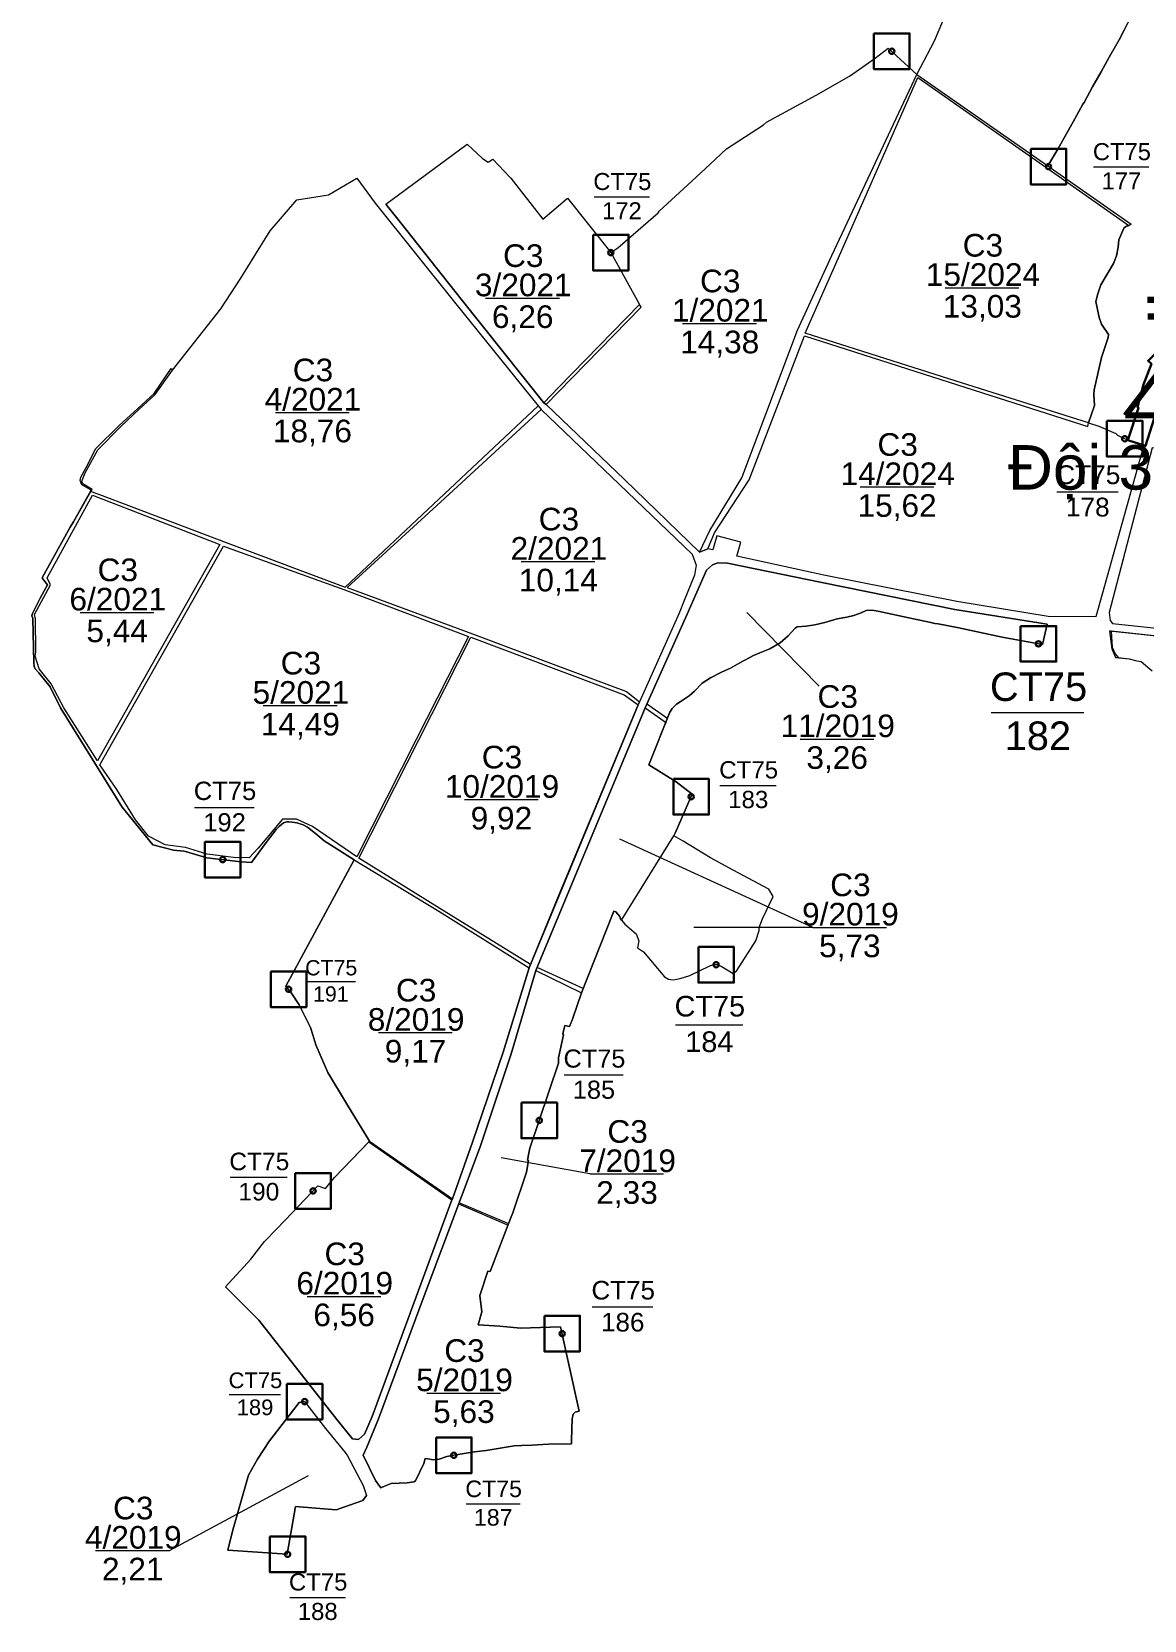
# Model space of a CAD drawing. Header units: metres. Extents: x 418260 to 422516, y 1531083 to 1534713.
# Drawn here: x 418260 to 419823, y 1531083 to 1533315 of the extents above; entities that cross this region are included whole.
import ezdxf
from ezdxf.enums import TextEntityAlignment as Align

# ---------------------------------------------------------------- set-up
doc = ezdxf.new("R2010")
doc.units = ezdxf.units.M
doc.header["$MEASUREMENT"] = 0
for name, color, linetype, lineweight in [('Level 21', 7, 'Continuous', 0), ('RanhTwo', 3, 'Continuous', 0), ('TruSo', 1, 'Continuous', 106)]:
    doc.layers.add(name, color=color, linetype=linetype, lineweight=lineweight)
doc.styles.add('Style-Arial', font='arial.ttf')

# ---------------------------------------------------------------- blocks, each defined once
blk = doc.blocks.new('*U0')
at = {"color": 0, "linetype": 'Continuous', "lineweight": -2, "ltscale": 10, "flags": 128}
blk.add_lwpolyline([(-150, 150), (150, 150), (150, -150), (-150, -150), (-150, 150)], close=True, dxfattribs=at)
at = {"color": 0, "linetype": 'Continuous', "lineweight": -2, "ltscale": 10}
blk.add_circle((-0.02828, 0.016065), 22.5, dxfattribs=at)
blk = doc.blocks.new('*U6')
at = {"layer": 'RanhTwo', "color": 3, "linetype": 'Continuous', "lineweight": 13}
blk.add_line((-66.520877, -1.660429), (63.750129, -1.660429), dxfattribs=at)
at = {"layer": 'RanhTwo', "color": 3, "linetype": 'Continuous', "lineweight": 13, "style": 'Style-Arial'}
for s, p in [('CT75', (-0.000029, 14.422722)), ('182', (-1.025137, -54.422685))]:
    blk.add_text(s, height=40, dxfattribs=at).set_placement(p, align=Align.CENTER)
blk = doc.blocks.new('*U7')
at = {"layer": 'RanhTwo', "color": 3, "linetype": 'Continuous', "lineweight": 13}
blk.add_line((-66.520877, -1.660429), (63.750129, -1.660429), dxfattribs=at)
at = {"layer": 'RanhTwo', "color": 3, "linetype": 'Continuous', "lineweight": 13, "style": 'Style-Arial'}
blk.add_text('2,21', height=40, dxfattribs=at).set_placement((-1.025137, -54.422685), align=Align.CENTER)
at = {"layer": 'RanhTwo', "color": 3, "linetype": 'Continuous', "lineweight": 13, "insert": (-0.000029, 1.089388), "char_height": 40, "attachment_point": 8, "line_spacing_factor": 0.776524, "style": 'Style-Arial'}
blk.add_mtext('C3\\P4/2019', dxfattribs=at)
blk = doc.blocks.new('*U8')
at = {"layer": 'RanhTwo', "color": 3, "linetype": 'Continuous', "lineweight": 13}
blk.add_line((-66.520877, -1.660429), (63.750129, -1.660429), dxfattribs=at)
at = {"layer": 'RanhTwo', "color": 3, "linetype": 'Continuous', "lineweight": 13, "style": 'Style-Arial'}
blk.add_text('6,56', height=40, dxfattribs=at).set_placement((-1.025137, -54.422685), align=Align.CENTER)
at = {"layer": 'RanhTwo', "color": 3, "linetype": 'Continuous', "lineweight": 13, "insert": (-0.000029, 1.089388), "char_height": 40, "attachment_point": 8, "line_spacing_factor": 0.776524, "style": 'Style-Arial'}
blk.add_mtext('C3\\P6/2019', dxfattribs=at)
blk = doc.blocks.new('*U9')
at = {"layer": 'RanhTwo', "color": 3, "linetype": 'Continuous', "lineweight": 13}
blk.add_line((-66.520877, -1.660429), (63.750129, -1.660429), dxfattribs=at)
at = {"layer": 'RanhTwo', "color": 3, "linetype": 'Continuous', "lineweight": 13, "style": 'Style-Arial'}
blk.add_text('5,63', height=40, dxfattribs=at).set_placement((-1.025137, -54.422685), align=Align.CENTER)
at = {"layer": 'RanhTwo', "color": 3, "linetype": 'Continuous', "lineweight": 13, "insert": (-0.000029, 1.089388), "char_height": 40, "attachment_point": 8, "line_spacing_factor": 0.776524, "style": 'Style-Arial'}
blk.add_mtext('C3\\P5/2019', dxfattribs=at)
blk = doc.blocks.new('*U10')
at = {"layer": 'RanhTwo', "color": 3, "linetype": 'Continuous', "lineweight": 13}
blk.add_line((-66.520877, -1.660429), (63.750129, -1.660429), dxfattribs=at)
at = {"layer": 'RanhTwo', "color": 3, "linetype": 'Continuous', "lineweight": 13, "style": 'Style-Arial'}
blk.add_text('2,33', height=40, dxfattribs=at).set_placement((-1.025137, -54.422685), align=Align.CENTER)
at = {"layer": 'RanhTwo', "color": 3, "linetype": 'Continuous', "lineweight": 13, "insert": (-0.000029, 1.089388), "char_height": 40, "attachment_point": 8, "line_spacing_factor": 0.776524, "style": 'Style-Arial'}
blk.add_mtext('C3\\P7/2019', dxfattribs=at)
blk = doc.blocks.new('*U11')
at = {"layer": 'RanhTwo', "color": 3, "linetype": 'Continuous', "lineweight": 13}
blk.add_line((-66.520877, -1.660429), (63.750129, -1.660429), dxfattribs=at)
at = {"layer": 'RanhTwo', "color": 3, "linetype": 'Continuous', "lineweight": 13, "style": 'Style-Arial'}
blk.add_text('5,73', height=40, dxfattribs=at).set_placement((-1.025137, -54.422685), align=Align.CENTER)
at = {"layer": 'RanhTwo', "color": 3, "linetype": 'Continuous', "lineweight": 13, "insert": (-0.000029, 1.089388), "char_height": 40, "attachment_point": 8, "line_spacing_factor": 0.776524, "style": 'Style-Arial'}
blk.add_mtext('C3\\P9/2019', dxfattribs=at)
blk = doc.blocks.new('*U12')
at = {"layer": 'RanhTwo', "color": 3, "linetype": 'Continuous', "lineweight": 13}
blk.add_line((-66.520877, -1.660429), (63.750129, -1.660429), dxfattribs=at)
at = {"layer": 'RanhTwo', "color": 3, "linetype": 'Continuous', "lineweight": 13, "style": 'Style-Arial'}
blk.add_text('5,44', height=40, dxfattribs=at).set_placement((-1.025137, -54.422685), align=Align.CENTER)
at = {"layer": 'RanhTwo', "color": 3, "linetype": 'Continuous', "lineweight": 13, "insert": (-0.000029, 1.089388), "char_height": 40, "attachment_point": 8, "line_spacing_factor": 0.776524, "style": 'Style-Arial'}
blk.add_mtext('C3\\P6/2021', dxfattribs=at)
blk = doc.blocks.new('*U13')
at = {"layer": 'RanhTwo', "color": 3, "linetype": 'Continuous', "lineweight": 13}
blk.add_line((-66.520877, -1.660429), (63.750129, -1.660429), dxfattribs=at)
at = {"layer": 'RanhTwo', "color": 3, "linetype": 'Continuous', "lineweight": 13, "style": 'Style-Arial'}
blk.add_text('9,17', height=40, dxfattribs=at).set_placement((-1.025137, -54.422685), align=Align.CENTER)
at = {"layer": 'RanhTwo', "color": 3, "linetype": 'Continuous', "lineweight": 13, "insert": (-0.000029, 1.089388), "char_height": 40, "attachment_point": 8, "line_spacing_factor": 0.776524, "style": 'Style-Arial'}
blk.add_mtext('C3\\P8/2019', dxfattribs=at)
blk = doc.blocks.new('*U14')
at = {"layer": 'RanhTwo', "color": 3, "linetype": 'Continuous', "lineweight": 13}
blk.add_line((-66.520877, -1.660429), (63.750129, -1.660429), dxfattribs=at)
at = {"layer": 'RanhTwo', "color": 3, "linetype": 'Continuous', "lineweight": 13, "style": 'Style-Arial'}
blk.add_text('14,49', height=40, dxfattribs=at).set_placement((-1.025137, -54.422685), align=Align.CENTER)
at = {"layer": 'RanhTwo', "color": 3, "linetype": 'Continuous', "lineweight": 13, "insert": (-0.000029, 1.089388), "char_height": 40, "attachment_point": 8, "line_spacing_factor": 0.776524, "style": 'Style-Arial'}
blk.add_mtext('C3\\P5/2021', dxfattribs=at)
blk = doc.blocks.new('*U15')
at = {"layer": 'RanhTwo', "color": 3, "linetype": 'Continuous', "lineweight": 13}
blk.add_line((-66.520877, -1.660429), (63.750129, -1.660429), dxfattribs=at)
at = {"layer": 'RanhTwo', "color": 3, "linetype": 'Continuous', "lineweight": 13, "style": 'Style-Arial'}
blk.add_text('9,92', height=40, dxfattribs=at).set_placement((-1.025137, -54.422685), align=Align.CENTER)
at = {"layer": 'RanhTwo', "color": 3, "linetype": 'Continuous', "lineweight": 13, "insert": (-0.000029, 1.089388), "char_height": 40, "attachment_point": 8, "line_spacing_factor": 0.776524, "style": 'Style-Arial'}
blk.add_mtext('C3\\P10/2019', dxfattribs=at)
blk = doc.blocks.new('*U16')
at = {"layer": 'RanhTwo', "color": 3, "linetype": 'Continuous', "lineweight": 13}
blk.add_line((-66.520877, -1.660429), (63.750129, -1.660429), dxfattribs=at)
at = {"layer": 'RanhTwo', "color": 3, "linetype": 'Continuous', "lineweight": 13, "style": 'Style-Arial'}
blk.add_text('3,26', height=40, dxfattribs=at).set_placement((-1.025137, -54.422685), align=Align.CENTER)
at = {"layer": 'RanhTwo', "color": 3, "linetype": 'Continuous', "lineweight": 13, "insert": (-0.000029, 1.089388), "char_height": 40, "attachment_point": 8, "line_spacing_factor": 0.776524, "style": 'Style-Arial'}
blk.add_mtext('C3\\P11/2019', dxfattribs=at)
blk = doc.blocks.new('*U17')
at = {"layer": 'RanhTwo', "color": 3, "linetype": 'Continuous', "lineweight": 13}
blk.add_line((-66.520877, -1.660429), (63.750129, -1.660429), dxfattribs=at)
at = {"layer": 'RanhTwo', "color": 3, "linetype": 'Continuous', "lineweight": 13, "style": 'Style-Arial'}
blk.add_text('18,76', height=40, dxfattribs=at).set_placement((-1.025137, -54.422685), align=Align.CENTER)
at = {"layer": 'RanhTwo', "color": 3, "linetype": 'Continuous', "lineweight": 13, "insert": (-0.000029, 1.089388), "char_height": 40, "attachment_point": 8, "line_spacing_factor": 0.776524, "style": 'Style-Arial'}
blk.add_mtext('C3\\P4/2021', dxfattribs=at)
blk = doc.blocks.new('*U18')
at = {"layer": 'RanhTwo', "color": 3, "linetype": 'Continuous', "lineweight": 13}
blk.add_line((-66.520877, -1.660429), (63.750129, -1.660429), dxfattribs=at)
at = {"layer": 'RanhTwo', "color": 3, "linetype": 'Continuous', "lineweight": 13, "style": 'Style-Arial'}
blk.add_text('10,14', height=40, dxfattribs=at).set_placement((-1.025137, -54.422685), align=Align.CENTER)
at = {"layer": 'RanhTwo', "color": 3, "linetype": 'Continuous', "lineweight": 13, "insert": (-0.000029, 1.089388), "char_height": 40, "attachment_point": 8, "line_spacing_factor": 0.776524, "style": 'Style-Arial'}
blk.add_mtext('C3\\P2/2021', dxfattribs=at)
blk = doc.blocks.new('*U19')
at = {"layer": 'RanhTwo', "color": 3, "linetype": 'Continuous', "lineweight": 13}
blk.add_line((-66.520877, -1.660429), (63.750129, -1.660429), dxfattribs=at)
at = {"layer": 'RanhTwo', "color": 3, "linetype": 'Continuous', "lineweight": 13, "style": 'Style-Arial'}
blk.add_text('14,38', height=40, dxfattribs=at).set_placement((-1.025137, -54.422685), align=Align.CENTER)
at = {"layer": 'RanhTwo', "color": 3, "linetype": 'Continuous', "lineweight": 13, "insert": (-0.000029, 1.089388), "char_height": 40, "attachment_point": 8, "line_spacing_factor": 0.776524, "style": 'Style-Arial'}
blk.add_mtext('C3\\P1/2021', dxfattribs=at)
blk = doc.blocks.new('*U20')
at = {"layer": 'RanhTwo', "color": 3, "linetype": 'Continuous', "lineweight": 13}
blk.add_line((-66.520877, -1.660429), (63.750129, -1.660429), dxfattribs=at)
at = {"layer": 'RanhTwo', "color": 3, "linetype": 'Continuous', "lineweight": 13, "style": 'Style-Arial'}
blk.add_text('6,26', height=40, dxfattribs=at).set_placement((-1.025137, -54.422685), align=Align.CENTER)
at = {"layer": 'RanhTwo', "color": 3, "linetype": 'Continuous', "lineweight": 13, "insert": (-0.000029, 1.089388), "char_height": 40, "attachment_point": 8, "line_spacing_factor": 0.776524, "style": 'Style-Arial'}
blk.add_mtext('C3\\P3/2021', dxfattribs=at)
blk = doc.blocks.new('*U21')
at = {"layer": 'RanhTwo', "color": 3, "linetype": 'Continuous', "lineweight": 13}
blk.add_line((-66.520877, -1.660429), (63.750129, -1.660429), dxfattribs=at)
at = {"layer": 'RanhTwo', "color": 3, "linetype": 'Continuous', "lineweight": 13, "style": 'Style-Arial'}
blk.add_text('13,03', height=40, dxfattribs=at).set_placement((-1.025137, -54.422685), align=Align.CENTER)
at = {"layer": 'RanhTwo', "color": 3, "linetype": 'Continuous', "lineweight": 13, "insert": (-0.000029, 1.089388), "char_height": 40, "attachment_point": 8, "line_spacing_factor": 0.776524, "style": 'Style-Arial'}
blk.add_mtext('C3\\P15/2024', dxfattribs=at)
blk = doc.blocks.new('*U22')
at = {"layer": 'RanhTwo', "color": 3, "linetype": 'Continuous', "lineweight": 13}
blk.add_line((-66.520877, -1.660429), (63.750129, -1.660429), dxfattribs=at)
at = {"layer": 'RanhTwo', "color": 3, "linetype": 'Continuous', "lineweight": 13, "style": 'Style-Arial'}
blk.add_text('15,62', height=40, dxfattribs=at).set_placement((-1.025137, -54.422685), align=Align.CENTER)
at = {"layer": 'RanhTwo', "color": 3, "linetype": 'Continuous', "lineweight": 13, "insert": (-0.000029, 1.089388), "char_height": 40, "attachment_point": 8, "line_spacing_factor": 0.776524, "style": 'Style-Arial'}
blk.add_mtext('C3\\P14/2024', dxfattribs=at)
blk = doc.blocks.new('*U42')
at = {"layer": 'TruSo', "color": 1, "linetype": 'Continuous', "lineweight": 106}
for p, q in [((-1.00498, 13.016671), (-1.00498, 58.941787)), ((-36.158004, 47.398274), (33.778137, 47.398274)), ((-35.952007, 32.006922), (33.984135, 32.006922))]:
    blk.add_line(p, q, dxfattribs=at)
at = {"layer": 'TruSo', "color": 1, "linetype": 'Continuous', "lineweight": 106, "flags": 128}
blk.add_lwpolyline([(-56.477401, -58.942446), (-1.00498, 13.016671), (56.477968, -58.889332), (-56.477401, -58.942446)], close=True, dxfattribs=at)
blk = doc.blocks.new('*U41')
at = {"layer": 'TruSo', "color": 1, "linetype": 'Continuous', "lineweight": 106, "xscale": 1.5248, "yscale": 1.5248, "zscale": 1.5248}
blk.add_blockref('*U42', (-19.953073, 67.811554), dxfattribs=at)
at = {"layer": 'RanhTwo', "color": 7, "linetype": 'Continuous', "lineweight": 0, "style": 'Style-Arial'}
blk.add_text('Đội 3 (Trụ sở)', height=62.5, dxfattribs=at).set_placement((0.000165, -95.186062), align=Align.MIDDLE_CENTER)
blk = doc.blocks.new('*U43')
at = {"layer": 'RanhTwo', "color": 3, "linetype": 'Continuous', "lineweight": 13}
blk.add_line((-66.520877, -1.660429), (63.750129, -1.660429), dxfattribs=at)
at = {"layer": 'RanhTwo', "color": 3, "linetype": 'Continuous', "lineweight": 13, "style": 'Style-Arial'}
for s, p in [('CT75', (-0.000029, 14.422722)), ('189', (-1.025137, -54.422685))]:
    blk.add_text(s, height=40, dxfattribs=at).set_placement(p, align=Align.CENTER)
blk = doc.blocks.new('*U44')
at = {"layer": 'RanhTwo', "color": 3, "linetype": 'Continuous', "lineweight": 13}
blk.add_line((-66.520877, -1.660429), (63.750129, -1.660429), dxfattribs=at)
at = {"layer": 'RanhTwo', "color": 3, "linetype": 'Continuous', "lineweight": 13, "style": 'Style-Arial'}
for s, p in [('CT75', (-0.000029, 14.422722)), ('188', (-1.025137, -54.422685))]:
    blk.add_text(s, height=40, dxfattribs=at).set_placement(p, align=Align.CENTER)
blk = doc.blocks.new('*U45')
at = {"layer": 'RanhTwo', "color": 3, "linetype": 'Continuous', "lineweight": 13}
blk.add_line((-66.520877, -1.660429), (63.750129, -1.660429), dxfattribs=at)
at = {"layer": 'RanhTwo', "color": 3, "linetype": 'Continuous', "lineweight": 13, "style": 'Style-Arial'}
for s, p in [('CT75', (-0.000029, 14.422722)), ('190', (-1.025137, -54.422685))]:
    blk.add_text(s, height=40, dxfattribs=at).set_placement(p, align=Align.CENTER)
blk = doc.blocks.new('*U46')
at = {"layer": 'RanhTwo', "color": 3, "linetype": 'Continuous', "lineweight": 13}
blk.add_line((-66.520877, -1.660429), (63.750129, -1.660429), dxfattribs=at)
at = {"layer": 'RanhTwo', "color": 3, "linetype": 'Continuous', "lineweight": 13, "style": 'Style-Arial'}
for s, p in [('CT75', (-0.000029, 14.422722)), ('187', (-1.025137, -54.422685))]:
    blk.add_text(s, height=40, dxfattribs=at).set_placement(p, align=Align.CENTER)
blk = doc.blocks.new('*U47')
at = {"layer": 'RanhTwo', "color": 3, "linetype": 'Continuous', "lineweight": 13}
blk.add_line((-66.520877, -1.660429), (63.750129, -1.660429), dxfattribs=at)
at = {"layer": 'RanhTwo', "color": 3, "linetype": 'Continuous', "lineweight": 13, "style": 'Style-Arial'}
for s, p in [('CT75', (-0.000029, 14.422722)), ('186', (-1.025137, -54.422685))]:
    blk.add_text(s, height=40, dxfattribs=at).set_placement(p, align=Align.CENTER)
blk = doc.blocks.new('*U48')
at = {"layer": 'RanhTwo', "color": 3, "linetype": 'Continuous', "lineweight": 13}
blk.add_line((-66.520877, -1.660429), (63.750129, -1.660429), dxfattribs=at)
at = {"layer": 'RanhTwo', "color": 3, "linetype": 'Continuous', "lineweight": 13, "style": 'Style-Arial'}
for s, p in [('CT75', (-0.000029, 14.422722)), ('185', (-1.025137, -54.422685))]:
    blk.add_text(s, height=40, dxfattribs=at).set_placement(p, align=Align.CENTER)
blk = doc.blocks.new('*U49')
at = {"layer": 'RanhTwo', "color": 3, "linetype": 'Continuous', "lineweight": 13}
blk.add_line((-66.520877, -1.660429), (63.750129, -1.660429), dxfattribs=at)
at = {"layer": 'RanhTwo', "color": 3, "linetype": 'Continuous', "lineweight": 13, "style": 'Style-Arial'}
for s, p in [('CT75', (-0.000029, 14.422722)), ('191', (-1.025137, -54.422685))]:
    blk.add_text(s, height=40, dxfattribs=at).set_placement(p, align=Align.CENTER)
blk = doc.blocks.new('*U50')
at = {"layer": 'RanhTwo', "color": 3, "linetype": 'Continuous', "lineweight": 13}
blk.add_line((-66.520877, -1.660429), (63.750129, -1.660429), dxfattribs=at)
at = {"layer": 'RanhTwo', "color": 3, "linetype": 'Continuous', "lineweight": 13, "style": 'Style-Arial'}
for s, p in [('CT75', (-0.000029, 14.422722)), ('184', (-1.025137, -54.422685))]:
    blk.add_text(s, height=40, dxfattribs=at).set_placement(p, align=Align.CENTER)
blk = doc.blocks.new('*U51')
at = {"layer": 'RanhTwo', "color": 3, "linetype": 'Continuous', "lineweight": 13}
blk.add_line((-66.520877, -1.660429), (63.750129, -1.660429), dxfattribs=at)
at = {"layer": 'RanhTwo', "color": 3, "linetype": 'Continuous', "lineweight": 13, "style": 'Style-Arial'}
for s, p in [('CT75', (-0.000029, 14.422722)), ('183', (-1.025137, -54.422685))]:
    blk.add_text(s, height=40, dxfattribs=at).set_placement(p, align=Align.CENTER)
blk = doc.blocks.new('*U52')
at = {"layer": 'RanhTwo', "color": 3, "linetype": 'Continuous', "lineweight": 13}
blk.add_line((-66.520877, -1.660429), (63.750129, -1.660429), dxfattribs=at)
at = {"layer": 'RanhTwo', "color": 3, "linetype": 'Continuous', "lineweight": 13, "style": 'Style-Arial'}
for s, p in [('CT75', (-0.000029, 14.422722)), ('192', (-1.025137, -54.422685))]:
    blk.add_text(s, height=40, dxfattribs=at).set_placement(p, align=Align.CENTER)
blk = doc.blocks.new('*U53')
at = {"layer": 'RanhTwo', "color": 3, "linetype": 'Continuous', "lineweight": 13}
blk.add_line((-66.520877, -1.660429), (63.750129, -1.660429), dxfattribs=at)
at = {"layer": 'RanhTwo', "color": 3, "linetype": 'Continuous', "lineweight": 13, "style": 'Style-Arial'}
for s, p in [('CT75', (-0.000029, 14.422722)), ('172', (-1.025137, -54.422685))]:
    blk.add_text(s, height=40, dxfattribs=at).set_placement(p, align=Align.CENTER)
blk = doc.blocks.new('*U55')
at = {"layer": 'RanhTwo', "color": 3, "linetype": 'Continuous', "lineweight": 13}
blk.add_line((-66.520877, -1.660429), (63.750129, -1.660429), dxfattribs=at)
at = {"layer": 'RanhTwo', "color": 3, "linetype": 'Continuous', "lineweight": 13, "style": 'Style-Arial'}
for s, p in [('CT75', (-0.000029, 14.422722)), ('177', (-1.025137, -54.422685))]:
    blk.add_text(s, height=40, dxfattribs=at).set_placement(p, align=Align.CENTER)
blk = doc.blocks.new('*U57')
at = {"layer": 'RanhTwo', "color": 3, "linetype": 'Continuous', "lineweight": 13}
blk.add_line((-66.520877, -1.660429), (63.750129, -1.660429), dxfattribs=at)
at = {"layer": 'RanhTwo', "color": 3, "linetype": 'Continuous', "lineweight": 13, "style": 'Style-Arial'}
for s, p in [('CT75', (-0.000029, 14.422722)), ('178', (-1.025137, -54.422685))]:
    blk.add_text(s, height=40, dxfattribs=at).set_placement(p, align=Align.CENTER)

msp = doc.modelspace()

# ---------------------------------------------------------------- linework, layer by layer
at = {"layer": 'Level 21', "color": 3, "linetype": 'Continuous', "lineweight": 13}
msp.add_line((418431.574, 1532806.099), (418455.7296, 1532841.2576), dxfattribs=at)
at = {"layer": 'RanhTwo', "color": 3, "linetype": 'Continuous', "lineweight": 13}
for p, q in [((419527.8, 1533301.95), (419563.06, 1533384.99)), ((419794.61, 1533316.93), (419787.32, 1533303.26)), ((419444.676, 1533277.332), (419462.7172, 1533291.6417)), ((419462.7172, 1533291.6417), (419503.04, 1533254.67)), ((419503.04, 1533254.67), (419527.8, 1533301.95)), ((419787.32, 1533303.26), (419773.44, 1533278.83)), ((419408.788, 1533252.173), (419444.676, 1533277.332)), ((419773.44, 1533278.83), (419761.96, 1533258.07)), ((419361.728, 1533225.422), (419408.788, 1533252.173)), ((419761.96, 1533258.07), (419749.94, 1533237.36)), ((419291.92, 1533187.65), (419361.728, 1533225.422)), ((419749.94, 1533237.36), (419738.05, 1533215.38)), ((419736.4, 1533213.07), (419725.09, 1533192.03)), ((419738.05, 1533215.38), (419736.4, 1533213.07)), ((419235.57, 1533150.22), (419287.6, 1533184.01)), ((419287.6, 1533184.01), (419291.92, 1533187.65)), ((419725.09, 1533192.03), (419701.22, 1533149.78)), ((418892.91, 1533136.66), (418900.9761, 1533131.5039)), ((418900.9761, 1533131.5039), (418907.315, 1533135.791)), ((418907.315, 1533135.791), (418931.21, 1533110.3)), ((419212.65, 1533128.73), (419235.57, 1533150.22)), ((419701.22, 1533149.78), (419686.9418, 1533126.0353)), ((419186.9, 1533104.59), (419212.65, 1533128.73)), ((419686.9418, 1533126.0353), (419717.2, 1533105.24)), ((418716.295, 1533109.062), (418742.3228, 1533073.526)), ((418931.21, 1533110.3), (418932.81, 1533108.68)), ((418932.81, 1533108.68), (418977.79, 1533051.47)), ((419141.16, 1533062.73), (419186.9, 1533104.59)), ((419717.2, 1533105.24), (419804.35, 1533044.21)), ((418742.3228, 1533073.526), (418855.4081, 1532932.4796)), ((418777.8343, 1533046.5001), (418757.2075, 1533072.5044)), ((418977.79, 1533051.47), (419012.45, 1533080.75)), ((419012.45, 1533080.75), (419073.277, 1533004.311)), ((418863.1788, 1532939.027), (418777.8343, 1533046.5001)), ((419111.88, 1533035.76), (419139.6, 1533060.4)), ((419139.6, 1533060.4), (419141.16, 1533062.73)), ((419804.35, 1533044.21), (419799.17, 1533041.29)), ((419083.13, 1533011.02), (419111.88, 1533035.76)), ((419786.79, 1533022.45), (419786.03, 1533012.09)), ((419793.72, 1533038.55), (419786.79, 1533022.45)), ((419796.59, 1533041.02), (419793.72, 1533038.55)), ((419798.55, 1533041.76), (419796.59, 1533041.02)), ((419799.17, 1533041.29), (419798.55, 1533041.76)), ((419073.277, 1533004.311), (419083.13, 1533011.02)), ((419783.43, 1532999.96), (419779.19, 1532988.83)), ((419786.03, 1533012.09), (419783.43, 1532999.96)), ((419779.19, 1532988.83), (419761.68, 1532959.1)), ((419761.68, 1532959.1), (419757.59, 1532946.4)), ((418855.4081, 1532932.4796), (418971.034, 1532788.937)), ((418979.18, 1532793.21), (418863.1788, 1532939.027)), ((419757.59, 1532946.4), (419754.47, 1532935.37)), ((419754.47, 1532935.37), (419759.43, 1532912.95)), ((419759.43, 1532912.95), (419762.65, 1532903.9)), ((419762.65, 1532903.9), (419772.18, 1532889.35)), ((419772.18, 1532889.35), (419772.11, 1532884.89)), ((419772.11, 1532884.89), (419762.56, 1532856.91)), ((419762.56, 1532856.91), (419752.09, 1532811.38)), ((418408.7075, 1532785.3671), (418431.574, 1532806.099)), ((419752.09, 1532811.38), (419751.89, 1532804.98)), ((419751.89, 1532804.98), (419752.58, 1532789.38)), ((418382.952, 1532762.016), (418408.7075, 1532785.3671)), ((418971.034, 1532788.937), (418975.441, 1532783.963)), ((418975.441, 1532783.963), (419085.3963, 1532678.4882)), ((418982.647, 1532790.927), (418979.18, 1532793.21)), ((419092.2571, 1532685.3511), (418982.647, 1532790.927)), ((419752.58, 1532789.38), (419744.43, 1532765.23)), ((418349.995, 1532729.148), (418382.952, 1532762.016)), ((419744.43, 1532765.23), (419758.59, 1532760.4)), ((419758.59, 1532760.4), (419782.87, 1532749.95)), ((419821.8047, 1532733.54), (419754.406, 1532492.335)), ((419782.87, 1532749.95), (419785.16, 1532747.55)), ((419785.16, 1532747.55), (419799.51, 1532740.54)), ((419799.51, 1532740.54), (419821.8047, 1532733.54)), ((418335.68, 1532701.56), (418349.995, 1532729.148)), ((418327.72, 1532683.95), (418328.96, 1532688.87)), ((418328.96, 1532688.87), (418335.68, 1532701.56)), ((418318.58, 1532625.8), (418343.4, 1532670.3)), ((418329.93, 1532678.05), (418327.72, 1532683.95)), ((418343.4, 1532670.3), (418329.93, 1532678.05)), ((419085.3963, 1532678.4882), (419187.546, 1532580.501)), ((419198.025, 1532583.476), (419092.2571, 1532685.3511)), ((418313.87, 1532618.33), (418318.58, 1532625.8)), ((418277.12, 1532552.33), (418313.87, 1532618.33)), ((419222.202, 1532606.366), (419216.397, 1532586.519)), ((419255.889, 1532597.211), (419222.202, 1532606.366)), ((419187.546, 1532580.501), (419193.1, 1532565.044)), ((419209.757, 1532587.904), (419198.025, 1532583.476)), ((419216.397, 1532586.519), (419209.757, 1532587.904)), ((419250.408, 1532577.879), (419255.889, 1532597.211)), ((419372.545, 1532551.297), (419250.408, 1532577.879)), ((419193.1, 1532565.044), (419190.9256, 1532551.0456)), ((418271.64, 1532518.88), (418282.12, 1532537.58)), ((418274.27, 1532547.5), (418277.12, 1532552.33)), ((418275.06, 1532546.54), (418274.27, 1532547.5)), ((418282.12, 1532537.58), (418275.06, 1532546.54)), ((419190.9256, 1532551.0456), (419176.3329, 1532515.3047)), ((419559.456, 1532514.24), (419372.545, 1532551.297)), ((418260.74, 1532497.38), (418271.64, 1532518.88)), ((419176.3329, 1532515.3047), (419169.369, 1532497.877)), ((419687.434, 1532492.883), (419559.456, 1532514.24)), ((418259.84, 1532494.02), (418260.74, 1532497.38)), ((418261.14, 1532490.54), (418259.84, 1532494.02)), ((418262.9, 1532428.2), (418261.14, 1532490.54)), ((419169.369, 1532497.877), (419113.336, 1532372.948)), ((419754.406, 1532492.335), (419687.434, 1532492.883)), ((418263.22, 1532422.64), (418262.9, 1532428.2)), ((418264.74, 1532419.26), (418263.22, 1532422.64)), ((418269.97, 1532413.63), (418264.74, 1532419.26)), ((418285.89, 1532394.39), (418269.97, 1532413.63)), ((418300.37, 1532364.71), (418285.89, 1532394.39)), ((418386.71, 1532224.91), (418300.37, 1532364.71)), ((419111.864, 1532368.916), (418960.246, 1532004.2233)), ((419113.336, 1532372.948), (419111.864, 1532368.916)), ((418391.15, 1532219.81), (418386.71, 1532224.91)), ((418429.72, 1532172.14), (418391.15, 1532219.81)), ((418607.91, 1532198.57), (418603.34, 1532193.79)), ((418613.59, 1532202.97), (418607.91, 1532198.57)), ((418616.15, 1532203.96), (418613.59, 1532202.97)), ((418618.43, 1532204.27), (418616.15, 1532203.96)), ((418620.67, 1532204.29), (418618.43, 1532204.27)), ((418625.4, 1532204.16), (418620.67, 1532204.29)), ((418632.29, 1532203.21), (418625.4, 1532204.16)), ((418641.17, 1532200.12), (418632.29, 1532203.21)), ((418647.31, 1532196.82), (418641.17, 1532200.12)), ((418658.57, 1532188.2), (418647.31, 1532196.82)), ((418589.11, 1532175.44), (418568.52, 1532147.29)), ((418603.34, 1532193.79), (418589.11, 1532175.44)), ((418670.42, 1532177.59), (418658.57, 1532188.2)), ((418684.5, 1532169.05), (418670.42, 1532177.59)), ((418458.71, 1532164.66), (418429.72, 1532172.14)), ((418473.26, 1532163.18), (418458.71, 1532164.66)), ((418475.67, 1532162.94), (418473.26, 1532163.18)), ((418505.54, 1532153.67), (418475.67, 1532162.94)), ((418554.08, 1532148.3), (418505.54, 1532153.67)), ((418712.61, 1532150.89), (418684.5, 1532169.05)), ((418568.52, 1532147.29), (418554.08, 1532148.3)), ((418616.85, 1531973.59), (418712.61, 1532150.89)), ((418958.3771, 1531999.4974), (418922.263, 1531880.991)), ((418960.246, 1532004.2233), (418958.3771, 1531999.4974)), ((418624.73, 1531963.97), (418616.85, 1531973.59)), ((418635.55, 1531947.19), (418624.73, 1531963.97)), ((418651.41, 1531915.52), (418635.55, 1531947.19)), ((418654.46, 1531905.3), (418651.41, 1531915.52)), ((418658.72, 1531891.01), (418654.46, 1531905.3)), ((418675.94, 1531852.19), (418658.72, 1531891.01)), ((418922.263, 1531880.991), (418878.978, 1531754.175)), ((418702.11, 1531808.73), (418675.94, 1531852.19)), ((418734.42, 1531755.91), (418702.11, 1531808.73)), ((418685.13, 1531704.74), (418734.42, 1531755.91)), ((418878.978, 1531754.175), (418850.655, 1531674.5653)), ((418672.64, 1531689.45), (418685.13, 1531704.74)), ((418615.92, 1531644.81), (418661.54, 1531693.02)), ((418661.54, 1531693.02), (418672.64, 1531689.45)), ((418850.159, 1531673.171), (418799.9765, 1531537.2277)), ((418850.655, 1531674.5653), (418850.159, 1531673.171)), ((418588.82, 1531616.89), (418615.92, 1531644.81)), ((418586.73, 1531614.76), (418588.82, 1531616.89)), ((418567.48, 1531590.14), (418586.73, 1531614.76)), ((418532.085, 1531551.319), (418567.48, 1531590.14)), ((418578.895, 1531504.183), (418532.085, 1531551.319)), ((418799.9765, 1531537.2277), (418737.903, 1531369.072)), ((418688.245, 1531364.622), (418578.895, 1531504.183)), ((418710.46, 1531337.648), (418688.245, 1531364.622)), ((418737.903, 1531369.072), (418727.012, 1531344.222)), ((418718.785, 1531336.842), (418710.46, 1531337.648)), ((418727.012, 1531344.222), (418718.785, 1531336.842))]:
    msp.add_line(p, q, dxfattribs=at)
at = {"layer": 'RanhTwo', "color": 3, "linetype": 'Continuous', "lineweight": 0}
for p, q in [((419503.04, 1533254.67), (419686.9418, 1533126.0353)), ((418757.2075, 1533072.5044), (418871.402, 1533156.7844)), ((419800.9006, 1533042.2656), (419804.35, 1533044.21)), ((419073.277, 1533004.311), (419113.6671, 1532931.4647)), ((418455.7296, 1532841.2576), (418457.346, 1532839.334)), ((418971.034, 1532788.937), (418975.441, 1532783.963)), ((418979.18, 1532793.21), (418982.647, 1532790.927)), ((418342.7027, 1532669.0499), (418343.4, 1532670.3)), ((418342.7027, 1532669.0499), (418343.185, 1532668.728)), ((419198.025, 1532583.476), (419209.757, 1532587.904)), ((419000, 1532099.8452), (419111.864, 1532368.916)), ((419111.864, 1532368.916), (419113.336, 1532372.948)), ((419088.4856, 1532066.4437), (419161.81, 1532184.7)), ((418960.246, 1532004.2233), (419000, 1532099.8452)), ((418958.3771, 1531999.4974), (418960.246, 1532004.2233)), ((418733.5197, 1531754.9754), (418734.42, 1531755.91)), ((418733.5197, 1531754.9754), (418850.159, 1531673.171)), ((418734.42, 1531755.91), (418850.655, 1531674.5653)), ((418799.9765, 1531537.2277), (418850.159, 1531673.171)), ((418850.159, 1531673.171), (418850.655, 1531674.5653)), ((418737.903, 1531369.072), (418799.9765, 1531537.2277))]:
    msp.add_line(p, q, dxfattribs=at)
at = {"layer": 'RanhTwo', "color": 7, "linetype": 'Continuous', "lineweight": 0}
for p, q in [((419366.078568, 1532395.282565), (419264.130318, 1532498.832258)), ((419121.519, 1532364.839), (419151.581035, 1532343.786027)), ((419123.575814, 1532370.579133), (419153.166236, 1532349.748436)), ((419356.954821, 1532056.232827), (419086.125436, 1532180.093358)), ((419356.954821, 1532056.232827), (419189.691913, 1532056.232827)), ((418967.992, 1531995.643), (419032.02, 1531964.34)), ((418969.372539, 1532000.396762), (419034.894188, 1531970.207347)), ((419043.94364, 1531709.718758), (418919.216963, 1531732.418533)), ((418859.439563, 1531667.803287), (418928.972741, 1531637.958894)), ((418860.474796, 1531669.355886), (418929.662896, 1531640.201536)), ((418453.108658, 1531180.606174), (418648.404265, 1531286.01905))]:
    msp.add_line(p, q, dxfattribs=at)
at = {"layer": 'RanhTwo', "color": 3, "linetype": 'Continuous', "lineweight": 0, "flags": 128}
for points in [[(419503.04, 1533254.67), (419527.8, 1533301.95), (419563.06, 1533384.99), (419571.61, 1533410.18), (419578.55, 1533433), (419595.33, 1533477.53), (419618.25, 1533534.06), (419624.7, 1533550.8), (419638.69, 1533586.71), (419659.0785, 1533621.4209)], [(419686.9418, 1533126.0353), (419701.22, 1533149.78), (419725.09, 1533192.03), (419736.4, 1533213.07), (419738.05, 1533215.38), (419749.94, 1533237.36), (419761.96, 1533258.07), (419773.44, 1533278.83), (419787.32, 1533303.26), (419794.61, 1533316.93), (419805.78, 1533338.19), (419817.54, 1533359), (419822.21, 1533366.88), (419831.55, 1533381.95), (419832.43, 1533384.03), (419841.48, 1533400.66), (419850.82, 1533416.23), (419867.77, 1533446.79), (419878.4573, 1533468.3544)], [(419073.277, 1533004.311), (419083.13, 1533011.02), (419111.88, 1533035.76), (419139.6, 1533060.4), (419141.16, 1533062.73), (419186.9, 1533104.59), (419212.65, 1533128.73), (419235.57, 1533150.22), (419287.6, 1533184.01), (419291.92, 1533187.65), (419361.728, 1533225.422), (419408.788, 1533252.173), (419444.676, 1533277.332), (419462.7172, 1533291.6417), (419503.04, 1533254.67)], [(419198.025, 1532583.476), (419212.569, 1532613.601), (419257.52, 1532687.939), (419335.359, 1532895.513), (419383.6009, 1533000), (419503.04, 1533254.67)], [(419744.43, 1532765.23), (419549.6884, 1532826.4189), (419346.357, 1532891), (419394.3787, 1533000), (419504.6075, 1533250.198), (419684.527, 1533124.099), (419800.9006, 1533042.2656)], [(418871.402, 1533156.7844), (418892.91, 1533136.66), (418900.9761, 1533131.5039), (418907.315, 1533135.791), (418931.21, 1533110.3), (418932.81, 1533108.68), (418977.79, 1533051.47), (419012.45, 1533080.75), (419073.277, 1533004.311)], [(419686.9418, 1533126.0353), (419717.2, 1533105.24), (419804.35, 1533044.21)], [(418457.346, 1532839.334), (418525.655, 1532925.454), (418553.443, 1532968.199), (418573.1489, 1533000), (418594.855, 1533035.029), (418632.287, 1533078.236), (418676.506, 1533085.5), (418716.295, 1533109.062)], [(418716.295, 1533109.062), (418742.3228, 1533073.526), (418855.4081, 1532932.4796), (418971.034, 1532788.937)], [(418757.2075, 1533072.5044), (418777.8343, 1533046.5001), (418863.1788, 1532939.027), (418979.18, 1532793.21)], [(419744.43, 1532765.23), (419752.58, 1532789.38), (419751.89, 1532804.98), (419752.09, 1532811.38), (419762.56, 1532856.91), (419772.11, 1532884.89), (419772.18, 1532889.35), (419762.65, 1532903.9), (419759.43, 1532912.95), (419754.47, 1532935.37), (419757.59, 1532946.4), (419761.68, 1532959.1), (419779.19, 1532988.83), (419783.43, 1532999.96), (419786.03, 1533012.09), (419786.79, 1533022.45), (419793.72, 1533038.55), (419796.59, 1533041.02), (419798.55, 1533041.76), (419799.17, 1533041.29), (419800.9006, 1533042.2656)], [(418979.18, 1532793.21), (419000, 1532814.6133), (419113.6671, 1532931.4647)], [(418982.647, 1532790.927), (419000, 1532808.7661), (419115.757, 1532927.766), (419113.6671, 1532931.4647)], [(419209.757, 1532587.904), (419219.076, 1532610.6159), (419267.6699, 1532685.0446), (419345.329, 1532887.243), (419548.717, 1532822.0911), (419743.134, 1532759.813), (419744.43, 1532765.23)], [(418343.4, 1532670.3), (418329.93, 1532678.05), (418327.72, 1532683.95), (418328.96, 1532688.87), (418335.68, 1532701.56), (418349.995, 1532729.148), (418382.952, 1532762.016), (418408.7075, 1532785.3671), (418431.574, 1532806.099), (418455.7296, 1532841.2576)], [(418343.185, 1532668.728), (418344.7365, 1532671.2964), (418331.6766, 1532679.1854), (418330.141, 1532682.686), (418331.0071, 1532685.3701), (418334.911, 1532694.8154), (418352.4266, 1532727.3361), (418385.0199, 1532759.8414), (418410.7385, 1532784.5089), (418433.2224, 1532804.9665), (418457.346, 1532839.334)], [(419943.01, 1532805.06), (419941.59, 1532792.26), (419905.96, 1532788.54), (419891.05, 1532736.17), (419883.162, 1532724.857), (419833.863, 1532729.826), (419773.51, 1532498.518), (419774.748, 1532487.584), (419778.04, 1532483.094), (419976.785, 1532462.25), (420169.179, 1532442.093)], [(418343.185, 1532668.728), (418354.891, 1532664.523), (418532.731, 1532596.984), (418699.954, 1532534.423), (418831.567, 1532657.9929), (418971.034, 1532788.937)], [(418975.441, 1532783.963), (418834.2427, 1532654.2089), (418702.896, 1532533.508), (418879.036, 1532468.501), (419000, 1532423.1797), (419095.086, 1532387.554), (419113.336, 1532372.948)], [(418975.441, 1532783.963), (419085.3963, 1532678.4882), (419187.546, 1532580.501), (419193.1, 1532565.044), (419190.9256, 1532551.0456), (419176.3329, 1532515.3047), (419169.369, 1532497.877), (419113.336, 1532372.948)], [(418982.647, 1532790.927), (419092.2571, 1532685.3511), (419198.025, 1532583.476)], [(419744.43, 1532765.23), (419758.59, 1532760.4), (419782.87, 1532749.95), (419785.16, 1532747.55), (419799.51, 1532740.54), (419821.8047, 1532733.54), (419754.406, 1532492.335), (419687.434, 1532492.883), (419559.456, 1532514.24), (419372.545, 1532551.297), (419250.408, 1532577.879), (419255.889, 1532597.211), (419222.202, 1532606.366), (419216.397, 1532586.519), (419209.757, 1532587.904)], [(418342.7027, 1532669.0499), (418318.58, 1532625.8), (418313.87, 1532618.33), (418277.12, 1532552.33), (418274.27, 1532547.5), (418275.06, 1532546.54), (418282.12, 1532537.58), (418271.64, 1532518.88), (418260.74, 1532497.38), (418259.84, 1532494.02), (418261.14, 1532490.54), (418262.9, 1532428.2), (418263.22, 1532422.64), (418264.74, 1532419.26), (418269.97, 1532413.63), (418285.89, 1532394.39), (418300.37, 1532364.71), (418386.71, 1532224.91), (418391.15, 1532219.81), (418429.72, 1532172.14), (418458.71, 1532164.66), (418473.26, 1532163.18), (418475.67, 1532162.94), (418505.54, 1532153.67), (418554.08, 1532148.3), (418568.52, 1532147.29), (418589.11, 1532175.44), (418603.34, 1532193.79), (418607.91, 1532198.57), (418613.59, 1532202.97), (418616.15, 1532203.96), (418618.43, 1532204.27), (418620.67, 1532204.29), (418625.4, 1532204.16), (418632.29, 1532203.21), (418641.17, 1532200.12), (418647.31, 1532196.82), (418658.57, 1532188.2), (418670.42, 1532177.59), (418684.5, 1532169.05), (418712.61, 1532150.89)], [(418524.03, 1532593.922), (418351.966, 1532290.054), (418304.751, 1532364.442), (418287.087, 1532398.403), (418270.414, 1532419.237), (418264.7031, 1532437.3911), (418265.758, 1532443.362), (418264.884, 1532489.522), (418263.5629, 1532495.7103), (418286.223, 1532537.648), (418281.305, 1532547.465), (418345.134, 1532663.266), (418524.03, 1532593.922)], [(418873.399, 1532465.12), (418800.0191, 1532320.1959), (418716.467, 1532155.182), (418654.381, 1532197.782), (418631.674, 1532208.033), (418612.032, 1532208.445), (418577.706, 1532167.315), (418565.4, 1532153.933), (418543.16, 1532154.161), (418506.232, 1532159.042), (418475.814, 1532168.503), (418447.146, 1532172.062), (418423.896, 1532184.513), (418405.717, 1532207.227), (418379.215, 1532250.069), (418355.517, 1532284.386), (418528.94, 1532591.797), (418698.149, 1532530.895), (418873.399, 1532465.12)], [(419088.4856, 1532066.4437), (419086.94, 1532068.29), (419085.87, 1532071.44), (419080.17, 1532078.13), (419077.46, 1532079.01), (419075.44, 1532074.07), (419032.02, 1531964.34), (419019.64, 1531927.41), (419015.44, 1531916.88), (419008.65, 1531918.49), (419005.78, 1531906.46), (419006.82, 1531905.17), (418999.57, 1531872.93), (418999.85, 1531865.19), (418959.28, 1531745.95), (418957.88, 1531738.79), (418956.19, 1531729.09), (418957.53, 1531728.5), (418954.73, 1531712.12), (418935.47, 1531654.9), (418932.5, 1531647.18), (418903.69, 1531572.45), (418900.72, 1531573.02), (418889.11, 1531539.01), (418891.85, 1531515.81), (418886.85, 1531497.57), (418917.41, 1531495.92), (418946.54, 1531493.07), (419002.58, 1531495.1), (419028.83, 1531376.44), (419023.29, 1531374.91), (419020.23, 1531372.19), (419019.1, 1531365.87), (419018.155, 1531335.632), (419018.155, 1531330.559), (418985.68, 1531330.29), (418962.4, 1531328.52), (418947.93, 1531328.42), (418937.34, 1531327.52), (418898.13, 1531321.36), (418881.6, 1531319.47), (418850.14, 1531314.17), (418842.92, 1531312.52), (418832.28, 1531308.92), (418824.34, 1531308.05), (418816.03, 1531309.57), (418812.26, 1531310.06), (418810.66, 1531303.04), (418799.05, 1531278.46), (418796.38, 1531277), (418786.95, 1531275.68), (418764.77, 1531274.91), (418755.39, 1531270.98), (418750.01, 1531268.73), (418742.58, 1531279.18), (418725.47, 1531314.548), (418730.461, 1531325.645), (418746.818, 1531365.876), (418809.8572, 1531534.5667), (418889.626, 1531748.025), (418933.426, 1531878.309), (418967.992, 1531995.643), (419121.519, 1532364.839), (419180.539, 1532496.184), (419207.755, 1532558.186), (419216.212, 1532565.793), (419223.397, 1532568.438), (419237.102, 1532567.834), (419369.866, 1532540.635), (419556.686, 1532502.802), (419686.4, 1532482.34), (419679.54, 1532453.42), (419623.19, 1532464.04), (419559.64, 1532477.6), (419533.15, 1532482.81), (419528.53, 1532483.35), (419522.79, 1532484.67), (419498.65, 1532489.86), (419448.41, 1532500.43), (419443.07, 1532501.32), (419437.67, 1532502.07), (419432.1, 1532501.41), (419424.75, 1532497.92), (419414.7, 1532494.55), (419404.79, 1532491.86), (419391.21, 1532489.72), (419374.11, 1532484.74), (419360.08, 1532481.19), (419347.58, 1532479.42), (419335.12, 1532478.26), (419332.26, 1532476.69), (419322.53, 1532465.62), (419310.94, 1532455.82), (419296.85, 1532447.41), (419282.72, 1532441.74), (419273.57, 1532438.4), (419254.38, 1532428.05), (419241.4, 1532420.37), (419228.62, 1532414.7), (419213.22, 1532406.99), (419201.81, 1532399.22), (419190.93, 1532388.06), (419183.38, 1532381.58), (419170.8, 1532373.19), (419165.76, 1532369.88), (419159.36, 1532363.55), (419156.34, 1532358.67), (419126.81, 1532284.54), (419164.88, 1532260.74), (419187.45, 1532243.36), (419182.17, 1532231.86), (419163.46, 1532188.42), (419161.81, 1532184.7)], [(418960.246, 1532004.2233), (418833.2855, 1532082.7667), (418719.229, 1532153.327), (418803.3879, 1532319.5097), (418876.5328, 1532463.9439), (419000, 1532417.6041), (419091.879, 1532383.12), (419111.864, 1532368.916)], [(419776.0405, 1532472.253), (419773.688, 1532472.505), (419776.997, 1532447.726), (419782.147, 1532435.612), (419786.0005, 1532435.2188)], [(419975.659, 1532450.871), (419776.0405, 1532472.253)], [(419776.0405, 1532472.253), (419777.714, 1532449.804), (419781.694, 1532440.58), (419786.0005, 1532435.2188)], [(419786.0005, 1532435.2188), (419801.464, 1532433.641), (419812.385, 1532430.833), (419818.228, 1532429.582), (419833.848, 1532416.802)], [(419088.4856, 1532066.4437), (419093.16, 1532060.86), (419108.69, 1532046.9), (419112.67, 1532037.08), (419110.71, 1532027.41), (419119.29, 1532022.01), (419148.61, 1531986.8), (419154.18, 1531983.61), (419160.89, 1531982.32), (419165.82, 1531983.19), (419170.81, 1531984.47), (419184.28, 1531988.64), (419212.29, 1532002.12), (419218.17, 1532004.24), (419222.28, 1532003.81), (419228.26, 1532001.55), (419245.23, 1531991.61), (419250.34, 1531995.6), (419276.78, 1532037.39), (419281.68, 1532051.9), (419281.51, 1532056.17), (419286.5, 1532068.35), (419301.31, 1532099.79), (419295.18, 1532109.75), (419245.34, 1532136.57), (419213.31, 1532153.94), (419174.85, 1532177.32), (419161.81, 1532184.7)], [(418712.61, 1532150.89), (418616.85, 1531973.59), (418624.73, 1531963.97), (418635.55, 1531947.19), (418651.41, 1531915.52), (418654.46, 1531905.3), (418658.72, 1531891.01), (418675.94, 1531852.19), (418702.11, 1531808.73), (418734.42, 1531755.91)], [(418712.61, 1532150.89), (418831.5565, 1532078.7866), (418958.3771, 1531999.4974)], [(418850.655, 1531674.5653), (418878.978, 1531754.175), (418922.263, 1531880.991), (418958.3771, 1531999.4974)], [(418532.085, 1531551.319), (418567.48, 1531590.14), (418586.73, 1531614.76), (418588.82, 1531616.89), (418615.92, 1531644.81), (418661.54, 1531693.02), (418672.64, 1531689.45), (418685.13, 1531704.74), (418733.5197, 1531754.9754)], [(418532.085, 1531551.319), (418578.895, 1531504.183), (418688.245, 1531364.622), (418710.46, 1531337.648), (418718.785, 1531336.842), (418727.012, 1531344.222), (418737.903, 1531369.072)], [(418643.041, 1531389.8834), (418635.64, 1531388.66), (418614.84, 1531361.95), (418593.71, 1531334.61), (418576.82, 1531309.1), (418564.49, 1531286.69), (418541.84, 1531207.8), (418535.23, 1531181.31), (418618.84, 1531175.38), (418630.32, 1531242.43), (418687.33, 1531237.88), (418724.95, 1531251.14), (418729.8954, 1531257.9948)], [(418643.041, 1531389.8834), (418672.652, 1531352.0953), (418700.2877, 1531318.5393), (418703.2315, 1531313.8616), (418725.2043, 1531272.1017), (418729.8954, 1531257.9948)]]:
    msp.add_lwpolyline(points, dxfattribs=at)
at = {"layer": 'RanhTwo', "color": 5, "linetype": 'Continuous', "lineweight": 30, "flags": 128}
msp.add_lwpolyline([(419879.31, 1532897.97), (419877.33, 1532899.49), (419866.49, 1532890.79), (419828.1, 1532852.3), (419832.58, 1532847.78), (419821.51, 1532818.9), (419813, 1532786.9), (419814.57, 1532786.07), (419799.51, 1532740.54), (419824.48, 1532732.7), (419870.46, 1532877.48), (419876.13, 1532893.4), (419879.31, 1532897.97)], dxfattribs=at)
at = {"layer": 'RanhTwo', "color": 3, "linetype": 'Continuous', "lineweight": 13, "flags": 128}
for points in [[(419833.863, 1532729.826), (419773.51, 1532498.518), (419774.748, 1532487.584), (419778.04, 1532483.094), (419976.785, 1532462.25)], [(419686.4, 1532482.34), (419556.686, 1532502.802), (419369.866, 1532540.635), (419237.102, 1532567.834), (419223.397, 1532568.438), (419216.212, 1532565.793), (419207.755, 1532558.186), (419180.539, 1532496.184), (419121.519, 1532364.839), (418967.992, 1531995.643), (418933.426, 1531878.309), (418889.626, 1531748.025), (418809.8572, 1531534.5667), (418746.818, 1531365.876), (418730.461, 1531325.645), (418725.47, 1531314.548), (418742.58, 1531279.18), (418750.01, 1531268.73), (418755.39, 1531270.98), (418764.77, 1531274.91), (418786.95, 1531275.68), (418796.38, 1531277), (418799.05, 1531278.46), (418810.66, 1531303.04), (418812.26, 1531310.06), (418816.03, 1531309.57), (418824.34, 1531308.05), (418832.28, 1531308.92), (418842.92, 1531312.52), (418850.14, 1531314.17), (418881.6, 1531319.47), (418898.13, 1531321.36), (418937.34, 1531327.52), (418947.93, 1531328.42), (418962.4, 1531328.52), (418985.68, 1531330.29), (419018.155, 1531330.559), (419018.155, 1531335.632), (419019.1, 1531365.87), (419020.23, 1531372.19), (419023.29, 1531374.91), (419028.83, 1531376.44), (419002.58, 1531495.1), (418946.54, 1531493.07), (418917.41, 1531495.92), (418886.85, 1531497.57), (418891.85, 1531515.81), (418889.11, 1531539.01), (418900.72, 1531573.02), (418903.69, 1531572.45), (418932.5, 1531647.18), (418935.47, 1531654.9), (418954.73, 1531712.12), (418957.53, 1531728.5), (418956.19, 1531729.09), (418957.88, 1531738.79), (418959.28, 1531745.95), (418999.85, 1531865.19), (418999.57, 1531872.93), (419006.82, 1531905.17), (419005.78, 1531906.46), (419008.65, 1531918.49), (419015.44, 1531916.88), (419019.64, 1531927.41), (419032.02, 1531964.34), (419075.44, 1532074.07), (419077.46, 1532079.01), (419080.17, 1532078.13), (419085.87, 1532071.44), (419086.94, 1532068.29), (419093.16, 1532060.86), (419108.69, 1532046.9), (419112.67, 1532037.08), (419110.71, 1532027.41), (419119.29, 1532022.01), (419148.61, 1531986.8), (419154.18, 1531983.61), (419160.89, 1531982.32), (419165.82, 1531983.19), (419170.81, 1531984.47), (419184.28, 1531988.64), (419212.29, 1532002.12), (419218.17, 1532004.24), (419222.28, 1532003.81), (419228.26, 1532001.55), (419245.23, 1531991.61), (419250.34, 1531995.6), (419276.78, 1532037.39), (419281.68, 1532051.9), (419281.51, 1532056.17), (419286.5, 1532068.35), (419301.31, 1532099.79), (419295.18, 1532109.75), (419245.34, 1532136.57), (419213.31, 1532153.94), (419174.85, 1532177.32), (419161.81, 1532184.7), (419163.46, 1532188.42), (419182.17, 1532231.86), (419187.45, 1532243.36), (419164.88, 1532260.74), (419126.81, 1532284.54), (419156.34, 1532358.67), (419159.36, 1532363.55), (419165.76, 1532369.88), (419170.8, 1532373.19), (419183.38, 1532381.58), (419190.93, 1532388.06), (419201.81, 1532399.22), (419213.22, 1532406.99), (419228.62, 1532414.7), (419241.4, 1532420.37), (419254.38, 1532428.05), (419273.57, 1532438.4), (419282.72, 1532441.74), (419296.85, 1532447.41), (419310.94, 1532455.82), (419322.53, 1532465.62), (419332.26, 1532476.69), (419335.12, 1532478.26), (419347.58, 1532479.42), (419360.08, 1532481.19), (419374.11, 1532484.74), (419391.21, 1532489.72), (419404.79, 1532491.86), (419414.7, 1532494.55), (419424.75, 1532497.92), (419432.1, 1532501.41), (419437.67, 1532502.07), (419443.07, 1532501.32), (419448.41, 1532500.43), (419498.65, 1532489.86), (419522.79, 1532484.67), (419528.53, 1532483.35), (419533.15, 1532482.81), (419559.64, 1532477.6), (419623.19, 1532464.04), (419679.54, 1532453.42), (419686.4, 1532482.34)], [(419975.659, 1532450.871), (419773.688, 1532472.505), (419776.997, 1532447.726), (419782.147, 1532435.612), (419801.464, 1532433.641), (419812.385, 1532430.833), (419818.228, 1532429.582), (419833.848, 1532416.802)], [(418729.8954, 1531257.9948), (418724.95, 1531251.14), (418687.33, 1531237.88), (418630.32, 1531242.43), (418618.84, 1531175.38), (418535.23, 1531181.31), (418541.84, 1531207.8), (418564.49, 1531286.69), (418576.82, 1531309.1), (418593.71, 1531334.61), (418614.84, 1531361.95), (418635.64, 1531388.66), (418643.041, 1531389.8834), (418672.652, 1531352.0953), (418700.2877, 1531318.5393), (418703.2315, 1531313.8616), (418725.2043, 1531272.1017), (418729.8954, 1531257.9948)]]:
    msp.add_lwpolyline(points, dxfattribs=at)

# ---------------------------------------------------------------- block references
at = {"layer": 'RanhTwo', "color": 3, "linetype": 'Continuous', "lineweight": 30, "ltscale": 1.666667, "xscale": 0.166667, "yscale": 0.166667, "zscale": 0.166667}
for p in [(419467.96, 1533287.219), (419688.143, 1533125.126), (419073.277, 1533004.311), (419795.253, 1532742.702), (419674, 1532454.555), (419186.163, 1532239.713), (418528.016, 1532151.451), (419221.265, 1532003.677), (418620.569, 1531969.173), (418972.726, 1531784.95), (418655.041, 1531685.877), (419004.877713, 1531485.471323), (418643.23, 1531389.812), (418852.742, 1531314.442), (418619.185, 1531175.391)]:
    msp.add_blockref('*U0', p, dxfattribs=at)
at = {"layer": 'RanhTwo', "color": 3, "linetype": 'Continuous', "lineweight": 13}
for name, p, xscale, yscale, zscale in [('*U55', (419791.214201, 1533125.603945), 0.596897, 0.596897, 0.596897), ('*U53', (419089.434372, 1533083.644678), 0.596897, 0.596897, 0.596897), ('*U21', (419595.982298, 1532956.205765), 0.794896, 0.794896, 0.794896), ('*U20', (418950.310047, 1532941.64409), 0.794896, 0.794896, 0.794896), ('*U19', (419227.026726, 1532906.048883), 0.794896, 0.794896, 0.794896), ('*U17', (418654.868179, 1532781.028147), 0.794896, 0.794896, 0.794896), ('*U22', (419476.23356, 1532676.298), 0.794896, 0.794896, 0.794896), ('*U57', (419743.934423, 1532669.443548), 0.660399, 0.660399, 0.660399), ('*U18', (419000.359471, 1532571.501814), 0.794896, 0.794896, 0.794896), ('*U12', (418380.640171, 1532500.142764), 0.794896, 0.794896, 0.794896), ('*U14', (418637.938136, 1532369.087683), 0.794896, 0.794896, 0.794896), ('*U16', (419392.031542, 1532322.166728), 0.794896, 0.794896, 0.794896), ('*U15', (418920.372862, 1532237.026681), 0.794896, 0.794896, 0.794896), ('*U51', (419266.894529, 1532256.729486), 0.605893, 0.605893, 0.605893), ('*U52', (418531.30186, 1532225.895707), 0.642671, 0.642671, 0.642671), ('*U11', (419409.832031, 1532057.552696), 0.794896, 0.794896, 0.794896), ('*U49', (418680.492977, 1531981.04847), 0.535096, 0.535096, 0.535096), ('*U13', (418799.760755, 1531909.585918), 0.794896, 0.794896, 0.794896), ('*U50', (419212.386719, 1531920.500096), 0.724784, 0.724784, 0.724784), ('*U48', (419050.248692, 1531849.968), 0.636018, 0.636018, 0.636018), ('*U10', (419096.82085, 1531711.038627), 0.794896, 0.794896, 0.794896), ('*U45', (418579.445967, 1531706.095698), 0.616698, 0.616698, 0.616698), ('*U8', (418699.430731, 1531539.072171), 0.794896, 0.794896, 0.794896), ('*U47', (419090.681545, 1531523.938656), 0.653266, 0.653266, 0.653266), ('*U9', (418867.726256, 1531403.163199), 0.794896, 0.794896, 0.794896), ('*U43', (418574.02367, 1531400.790576), 0.552087, 0.552087, 0.552087), ('*U46', (418908.654261, 1531247.272372), 0.582081, 0.582081, 0.582081), ('*U7', (418402.433907, 1531181.926043), 0.794896, 0.794896, 0.794896), ('*U44', (418662.145138, 1531115.744382), 0.601275, 0.601275, 0.601275)]:
    msp.add_blockref(name, p, dxfattribs=dict(at, xscale=xscale, yscale=yscale, zscale=zscale))
msp.add_blockref('*U6', (419674.185414, 1532359.906138), dxfattribs=at)
at = {"layer": 'TruSo', "color": 1, "linetype": 'Continuous', "lineweight": 106}
msp.add_blockref('*U41', (419902.413082, 1532797.704628), dxfattribs=at)

doc.saveas('drawing.dxf')
